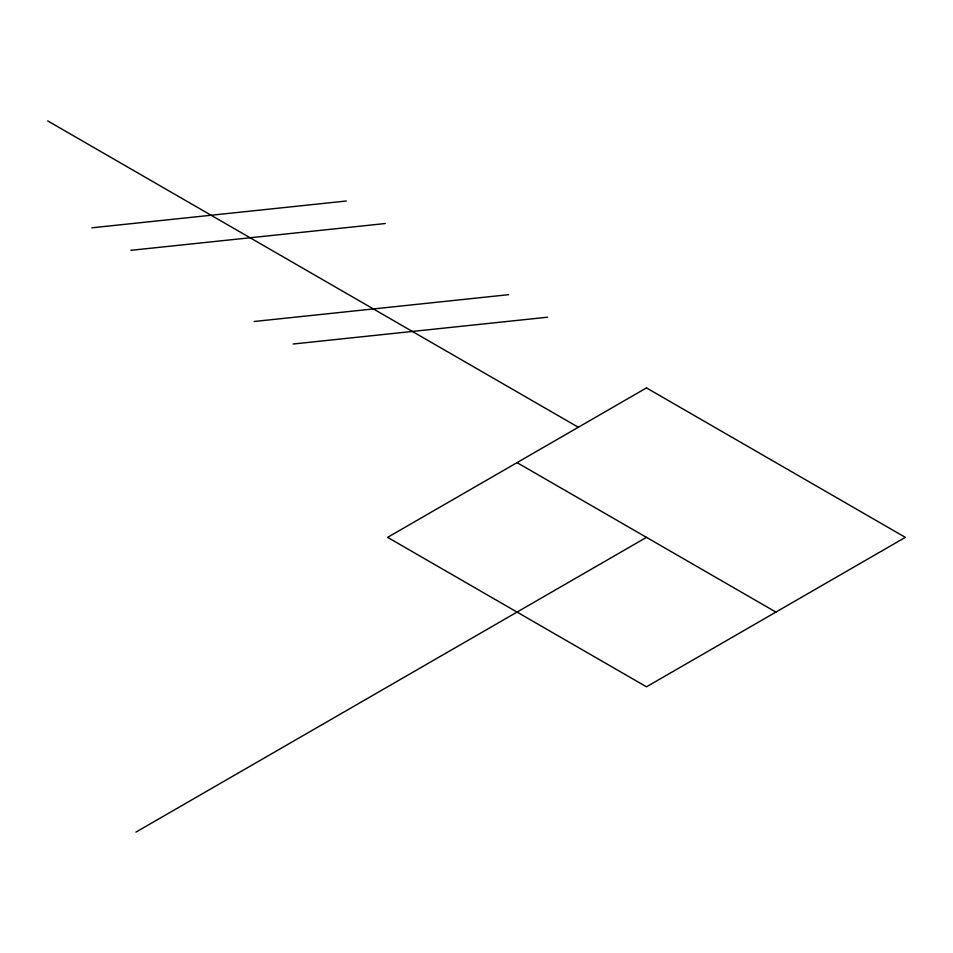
<?xml version="1.0" encoding="UTF-8"?>
<svg xmlns="http://www.w3.org/2000/svg" width="953" height="953" viewBox="0 0 953 953"><rect width="100%" height="100%" fill="white"/><g stroke="black" fill="none" stroke-linecap="round" stroke-linejoin="round"><path stroke-width="1.43" d="M135.922 832.124L646.479 537.361M91.881 227.803L346.273 201.012M130.883 250.317L385.274 223.526M254.165 321.495L508.545 294.691M293.155 344.009L547.546 317.206M47.65 120.876L578.328 427.254M517.05 462.634L775.921 612.088M646.479 387.907L387.609 537.361L646.479 686.815L905.35 537.361L646.479 387.907"/></g></svg>
